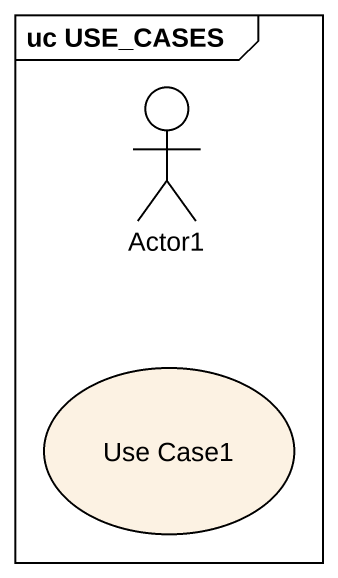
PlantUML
@startuml
mainframe uc USE_CASES
actor Actor1
usecase "Use Case1" as Use_Case1
@enduml
